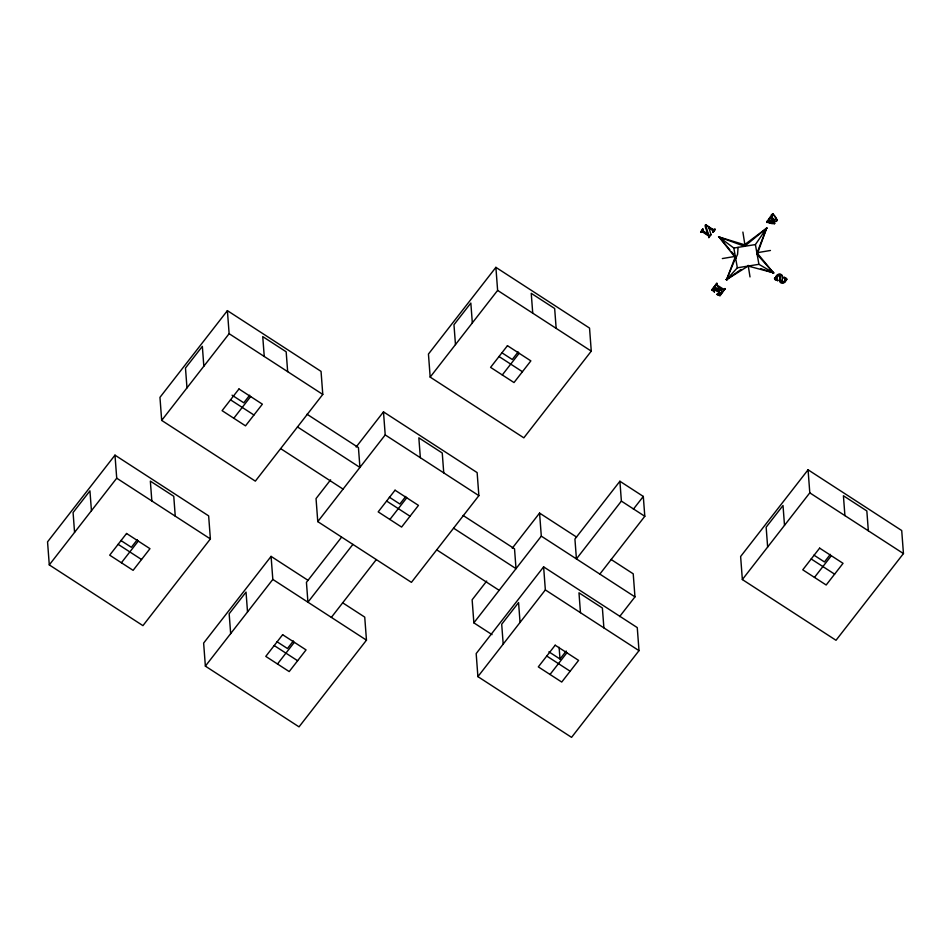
<?xml version="1.0" encoding="UTF-8"?>
<svg xmlns="http://www.w3.org/2000/svg" width="951" height="951" viewBox="0 0 951 951"><rect width="100%" height="100%" fill="white"/><g stroke="black" fill="none" stroke-linecap="round" stroke-linejoin="round"><path stroke-width="1.43" d="M779.986 276.479L779.737 281.306M782.055 280.818L782.423 276.979A2.853 2.615 -4.3 0 0 781.948 275.659C777.954 271.071 771.332 282.269 777.799 280.01L776.919 278.893A3.649 3.34 -4.3 0 1 776.515 277.193M779.677 279.749L779.606 275.421M771.582 222.677L769.466 219.943L768.777 220.228L769.145 219.301L771.582 222.677C767.505 224.353 768.67 218.029 766.732 221.785C767.612 222.653 774.352 224.828 774.625 222.974L771.57 218.825L775.529 219.8M768.777 220.228L768.515 219.491C772.783 212.822 768.61 220.977 774.007 219.55L770.988 216.317C771.986 208.126 783.089 227.574 771.618 219.408L771.57 218.825M714.498 291.672L713.464 289.223L715.033 286.536L713.512 289.805L714.332 291.886L711.847 289.722L716.828 283.315L717.399 285.312L723.652 289.27L725.09 288.676L719.99 295.868L717.09 294.513C717.411 293.871 724.103 293.181 721.179 290.531M785.003 279.309L784.076 277.93C787.606 276.063 786.501 281.805 782.994 282.673M785.918 279.154C786.798 283.529 779.273 285.074 779.594 280.046M776.634 277.264L778.227 275.588L779.975 276.646M718.516 289.52L719.384 292.682L715.057 289.877C717.28 287.844 720.406 290.709 715.223 289.663L715.176 289.08M718.397 290.531L718.897 289.603C725.054 290.685 720.335 295.69 717.09 294.513M722.344 258.565L735.468 256.354L726.576 279.642L748.128 266.054L773.496 272.842L757.044 252.93M757.567 251.551L766.649 228.169L744.502 244.764L719.051 237.001L735.587 257.923L726.576 279.642L740.995 269.454M770.833 216.935L771.202 218.849M775.671 278.31L775.624 277.728C775.861 274.827 779.784 272.557 781.9 275.077A2.853 2.615 -4.3 0 1 782.4 276.361L782.471 277.561M735.682 258.458L737.572 254.345L738.083 247.367M708.661 236.93L708.959 236.312C708.138 239.414 709.505 234.933 710.991 234.362L708.935 237.655M708.709 237.512L708.768 235.301L702.325 231.212L700.661 232.294L702.73 229.001L703.3 231.687M768.17 220.359L766.779 222.368M705.654 224.876L708.554 235.099C700.043 215.889 709.505 229.833 715.081 229.75L713.119 232.27L712.358 229.56M712.893 232.127L712.988 230.606L708.852 227.836M719.574 237.334L718.528 236.656L719.443 237.465M773.864 273.08L773.425 272.426L773.234 273.187M764.866 230.451L766.649 228.169L757.162 254.44L773.496 272.842L758.922 264.319L755.403 244.573L766.649 228.169L744.621 246.309L719.051 237.001L729.845 249.744M728.359 277.335L726.576 279.642L737.346 267.802L758.922 264.319M114.988 455.149L47.55 541.856L49.286 564.906L142.935 625.639L210.373 538.932L208.649 515.882L114.988 455.149L116.723 478.198L49.286 564.906M227.396 310.644L159.958 397.352L161.682 420.401L255.344 481.135L322.781 394.427L321.046 371.377L227.396 310.644L229.132 333.694L161.682 420.401M137.277 539.716L131.369 547.3L120.836 540.477M249.673 395.212L243.777 402.796L232.068 395.2M121.395 562.754L138.264 541.083M233.803 418.25L250.66 396.567M308.053 580.348L271.083 556.383L203.633 643.078L205.368 666.128L299.03 726.861L366.468 640.154L364.732 617.116L342.55 602.72M330.627 479.827L316.041 498.574L317.777 521.624L411.426 582.357L478.864 495.649L477.14 472.599L383.479 411.866L356.138 447.018M495.887 267.35L428.449 354.057L430.173 377.107L523.835 437.84L591.272 351.133L589.537 328.083L495.887 267.35L497.623 290.4L430.173 377.107M205.368 666.128L272.818 579.421L271.083 556.383M317.777 521.624L385.214 434.916L383.479 411.866M341.516 537.256L306.436 582.345L307.934 602.197L352.892 544.4M293.36 640.938L287.464 648.523L276.931 641.699M405.768 496.434L399.86 504.018L389.328 497.183M518.164 351.918L512.268 359.502L501.736 352.666M277.49 663.988L294.346 642.305M389.886 519.472L406.755 497.789M502.294 374.956L519.151 353.285M331.352 617.377L376.311 559.58M705.701 225.458L705.808 224.686M702.955 229.143L702.718 230.641L708.507 234.517M700.661 232.294L702.73 229.001M713.119 232.27L715.045 229.155M711.883 290.305L716.828 283.315M717.054 283.457C715.33 286.715 722.237 290.685 724.71 289.366M486.71 581.049L472.136 599.796L473.86 622.846L492.024 634.626M512.232 548.24L539.574 513.088L576.544 537.065M768.551 220.073L770.607 216.792M771.023 216.899L773.056 213.642M714.332 291.886L714.451 291.089M718.374 290.376L719.348 292.1L715.009 289.294M774.423 223.889L774.625 222.974M773.104 214.225L777.086 219.824L776.896 220.703M720.799 294.18L725.09 288.676M473.86 622.846L541.309 536.138L539.574 513.088M543.615 566.867L476.178 653.575L477.901 676.625L571.563 737.358L639.001 650.65L637.265 627.601L543.615 566.867L545.351 589.917L477.901 676.625M775.624 277.728L774.518 278.191L777.68 280.795M619.897 481.254L574.927 539.051L576.425 558.915L621.383 501.106L619.897 481.254L643.304 496.434L644.802 516.286L599.843 574.095M784.076 277.93L784.218 277.121M785.966 279.737L786.917 278.964M633.414 509.154L643.304 496.434M548.905 651.827L559.996 659.019L566.214 651.031M550.023 674.473L566.879 652.79M619.6 616.605L634.959 596.871L633.223 573.822L611.041 559.438M808.065 469.794L740.627 556.501L742.351 579.551L836.012 640.285L903.45 553.577L901.714 530.527L808.065 469.794L809.8 492.844L742.351 579.551M830.342 554.362L824.446 561.946L813.913 555.122M814.472 577.4L831.329 555.729M700.887 232.436L702.373 231.794L708.911 236.193M771.249 217.042L771.582 216.139L772.343 216.745M714.819 229.013L714.177 230.142L713.25 230.023L705.844 225.268M767.005 222.51L767.921 221.666L774.376 223.307M778.191 275.005L776.765 276.206L776.563 277.775A3.649 3.34 -4.3 0 0 776.967 279.475L777.847 280.593M757.329 252.681L770.453 250.47M721.536 238.582L719.051 237.001L733.827 248.045L755.403 244.573M771.166 218.266L774.007 219.55M771.534 222.094L768.218 220.941M760.538 268.622L773.496 272.842L771.083 271.213M717.054 293.93L718.98 294.834M781.294 282.518L779.915 281.318M725.137 289.259L724.864 288.522M715.081 287.119L718.445 289.306M711.847 289.722L714.284 291.303M497.623 290.4L591.272 351.133M809.8 492.844L903.45 553.577M499.013 356.53L522.432 371.71M811.191 558.974L834.609 574.154M621.383 501.106L644.802 516.286M229.132 333.694L322.781 394.427M385.214 434.916L478.864 495.649M541.309 536.138L634.959 596.871M307.018 414.232L358.432 447.576L359.93 467.428L297.485 426.94M463.101 515.454L514.527 548.798L516.013 568.65L453.579 528.162M545.351 589.917L639.001 650.65M230.522 399.824L253.941 415.005M386.617 501.046L410.024 516.227M280.628 448.61L343.061 489.099M436.723 549.833L499.156 590.321M546.754 656.035L570.16 671.228M116.723 478.198L210.373 538.932M272.818 579.421L366.468 640.154M118.126 544.329L141.533 559.509M274.209 645.551L297.627 660.731M784.254 277.704L786.964 279.546M766.149 228.561L767.112 227.967L766.256 228.466M784.028 277.347C786.429 278.631 784.361 283.35 782.162 281.127M731.711 251.956L733.59 254.179M771.618 219.408L774.673 223.556M708.804 227.253L711.039 234.945M782.043 280.735C782.031 283.897 786.311 281.508 785.074 279.237M733.827 248.045L737.346 267.802M742.886 232.068L744.954 245.096M748.175 265.353L750.018 276.931M782.007 280.236L782.091 281.318M868.334 530.801L866.837 510.949L843.418 495.768L844.916 515.62M774.685 277.989L774.566 278.774M767.944 220.216L768.028 221.452M784.504 525.356L783.018 505.504L766.149 527.187L767.647 547.039M744.467 244.371L744.621 246.309M735.468 256.366L735.587 257.923M719.515 291.886L719.384 292.682M603.885 627.874L602.387 608.01L578.981 592.83L580.467 612.682M556.157 328.357L554.659 308.504L531.24 293.324L532.738 313.176M559.117 647.31L559.996 659.019M520.054 622.429L518.568 602.565L501.7 624.248L503.198 644.1M472.326 322.912L470.84 303.06L453.972 324.731L455.47 344.595M443.748 472.873L442.251 453.009L418.844 437.829L420.342 457.693M287.666 371.651L286.168 351.787L262.749 336.606L264.247 356.47M247.522 611.945L246.036 592.081L229.167 613.764L230.665 633.616M203.835 366.206L202.349 346.354L185.481 368.025L186.978 387.877M175.257 516.155L173.76 496.303L150.353 481.123L151.839 500.975M91.439 510.711L89.941 490.859L73.084 512.541L74.57 532.394M726.112 279.487L727.039 279.808L726.112 279.487M126.554 533.487L109.698 555.17L133.104 570.35L149.973 548.679L126.554 533.487M238.963 388.983L222.094 410.654L245.513 425.846L262.369 404.163L238.963 388.983M282.637 634.709L265.781 656.392L289.199 671.572L306.056 649.902L282.637 634.709M395.045 490.205L378.189 511.876L401.595 527.068L418.464 505.385L395.045 490.205M507.454 345.689L490.585 367.371L514.004 382.552L530.86 360.881L507.454 345.689M555.182 645.206L538.314 666.877L561.732 682.057L578.588 660.386L555.182 645.206M819.631 548.133L802.763 569.815L826.181 584.996L843.038 563.325L819.631 548.133"/></g></svg>
